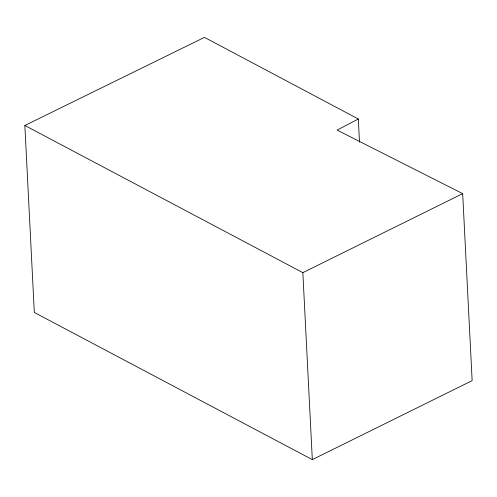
<?xml version="1.0" encoding="UTF-8"?>
<svg xmlns="http://www.w3.org/2000/svg" width="497" height="497" viewBox="0 0 497 497"><rect width="100%" height="100%" fill="white"/><g stroke="black" fill="none" stroke-linecap="round" stroke-linejoin="round"><path stroke-width="0.75" d="M358.325 119.007L337.109 130.102L462.676 193.644L472.15 380.634L312.315 459.632L34.324 312.464L24.85 125.48L204.46 37.368L358.325 119.007L359.499 142.192M24.85 125.48L302.847 272.648L462.676 193.644M302.847 272.648L312.315 459.632"/></g></svg>
